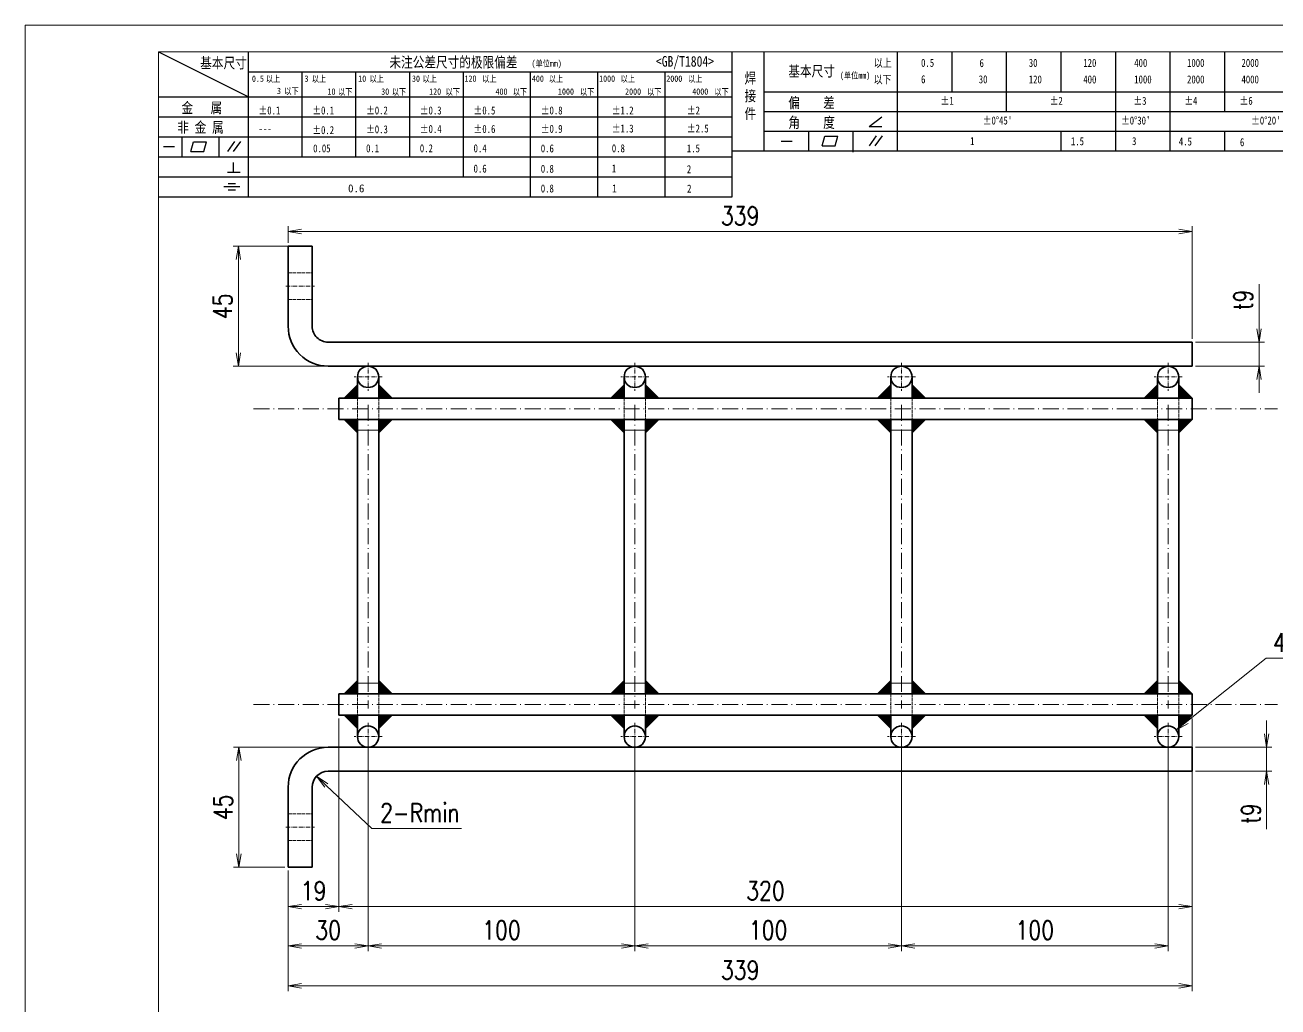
# Model space of a CAD drawing. Header units: millimetres. Extents: x -52562 to 104182, y -50696 to 39826.
# Drawn here: x -49877.7 to -49407.9, y 39100.4 to 39468.8 of the extents above; entities that cross this region are included whole.
import ezdxf

# ---------------------------------------------------------------- set-up
doc = ezdxf.new("R2010")
doc.units = ezdxf.units.MM
doc.header["$LTSCALE"] = 0.5
doc.linetypes.add('DASHDOT', pattern=[18.5, 12, -3, 0.5, -3])
doc.linetypes.add('DASHED', pattern=[15, 12, -3])
for name, color, linetype, lineweight in [('DRAWING', 7, 'Continuous', 35), ('图框', 7, 'Continuous', 18), ('标注线', 3, 'Continuous', 18), ('粗实线', 7, 'Continuous', 35)]:
    doc.layers.add(name, color=color, linetype=linetype, lineweight=lineweight)
doc.layers.add('图\\M+19E79\\M+195B6\\M+18E9A', color=7, linetype='Continuous')
doc.layers.add('打印', color=7, linetype='Continuous', lineweight=15, plot=False)
doc.layers.add('打印-禁用', color=7, linetype='Continuous', lineweight=15, plot=False)
doc.styles.add('DIM', font='romans.shx', dxfattribs={"width": 0.8, "bigfont": 'bigfont.shx'})
doc.styles.add('国标', font='simfang.ttf', dxfattribs={"width": 0.8})
doc.dimstyles.new('DEH 1-2$0', dxfattribs={"dimscale": 2, "dimtxt": 3.5, "dimasz": 2.5, "dimexe": 1, "dimexo": 0.625, "dimgap": 1.2, "dimtad": 1, "dimdsep": 46, "dimtxsty": 'DIM', "dimblk": 'OPEN', "dimcen": 0, "dimclrd": 8, "dimclre": 8, "dimclrt": 2, "dimazin": 2, "dimtfac": 0.5, "dimtmove": 0, "dimatfit": 3, "dimldrblk": 'OPEN', "dimfxl": 0, "dimtolj": 2, "dimlwd": 13, "dimlwe": 13, "dimarcsym": 0})
doc.dimstyles.new('DEH 1-2$3', dxfattribs={"dimscale": 2, "dimtxt": 3.5, "dimasz": 2.5, "dimexe": 1, "dimexo": 0.625, "dimgap": 1.2, "dimtad": 1, "dimtoh": 1, "dimdsep": 46, "dimtxsty": 'DIM', "dimblk": 'OPEN', "dimcen": 0, "dimclrd": 8, "dimclre": 8, "dimclrt": 2, "dimazin": 2, "dimtfac": 0.5, "dimtofl": 0, "dimtmove": 0, "dimatfit": 3, "dimldrblk": 'OPEN', "dimfxl": 0, "dimtolj": 2, "dimlwd": 18, "dimlwe": 18, "dimarcsym": 0})
doc.dimstyles.new('DEH 1-2$4', dxfattribs={"dimscale": 2, "dimtxt": 3.5, "dimasz": 2.5, "dimexe": 1, "dimexo": 0.625, "dimgap": 1.2, "dimtad": 1, "dimtoh": 1, "dimdsep": 46, "dimtxsty": 'DIM', "dimblk": 'OPEN', "dimcen": 0, "dimclrd": 8, "dimclre": 8, "dimclrt": 2, "dimazin": 2, "dimtfac": 0.5, "dimtofl": 0, "dimtmove": 0, "dimatfit": 3, "dimldrblk": 'OPEN', "dimfxl": 0, "dimtolj": 2, "dimlwd": 18, "dimlwe": 18, "dimarcsym": 0})

# ---------------------------------------------------------------- blocks, each defined once
blk = doc.blocks.new('GZDEH零件A3图框V01版')
at = {"layer": '图\\M+19E79\\M+195B6\\M+18E9A', "color": 9}
for p, q in [((2882.49, -1554.46), (2899.37, -1562.92)), ((2899.37, -1581.67), (2899.37, -1554.46)), ((2990.09, -1581.67), (2990.09, -1554.46)), ((2996.09, -1573.08), (2996.09, -1554.46)), ((3021.09, -1561.98), (3021.09, -1554.46)), ((3031.31, -1561.98), (3031.31, -1554.46)), ((3041.53, -1561.98), (3041.53, -1554.46)), ((3051.75, -1561.98), (3051.75, -1554.46)), ((3061.98, -1561.98), (3061.98, -1554.46)), ((3072.2, -1561.98), (3072.2, -1554.46)), ((3082.42, -1561.98), (3082.42, -1554.46)), ((2899.37, -1558.24), (2990.09, -1558.24)), ((2909.45, -1574.17), (2909.45, -1558.24)), ((2919.53, -1574.17), (2919.53, -1558.24)), ((2929.61, -1574.17), (2929.61, -1558.24)), ((2939.69, -1577.92), (2939.69, -1558.24)), ((2952.29, -1581.67), (2952.29, -1558.24)), ((2964.89, -1581.67), (2964.89, -1558.24)), ((2977.49, -1581.67), (2977.49, -1558.24)), ((2996.09, -1561.98), (3113.09, -1561.98)), ((3021.09, -1573.08), (3021.09, -1561.98)), ((3041.53, -1565.68), (3041.53, -1561.98)), ((3061.98, -1573.08), (3061.98, -1561.98)), ((3072.2, -1573.08), (3072.2, -1561.98)), ((3082.42, -1565.68), (3082.42, -1561.98)), ((2882.49, -1562.92), (2990.09, -1562.92)), ((2882.49, -1566.67), (2990.09, -1566.67)), ((2996.09, -1565.68), (3113.09, -1565.68)), ((3015.75, -1568.51), (3018.15, -1566.66)), ((3015.75, -1568.51), (3018.15, -1568.51)), ((2882.49, -1570.42), (2990.09, -1570.42)), ((2886.92, -1574.12), (2886.92, -1570.42)), ((2888.59, -1573.16), (2889.07, -1571.37)), ((2889.07, -1571.37), (2891.48, -1571.37)), ((2891, -1573.16), (2891.48, -1571.37)), ((2893.91, -1574.12), (2893.91, -1570.42)), ((2895.52, -1573.16), (2896.85, -1571.3)), ((2896.6, -1573.16), (2897.94, -1571.3)), ((2996.09, -1569.38), (3113.09, -1569.38)), ((2999.26, -1571.23), (3001.32, -1571.23)), ((3004.42, -1573.08), (3004.42, -1569.38)), ((3006.97, -1572.12), (3007.45, -1570.33)), ((3007.45, -1570.33), (3009.86, -1570.33)), ((3009.39, -1572.12), (3009.86, -1570.33)), ((3012.75, -1573.08), (3012.75, -1569.38)), ((3015.81, -1572.12), (3017.15, -1570.26)), ((3016.89, -1572.12), (3018.23, -1570.26)), ((3051.75, -1573.08), (3051.75, -1569.38)), ((3082.42, -1573.08), (3082.42, -1569.48)), ((2883.43, -1572.27), (2885.49, -1572.27)), ((2888.59, -1573.16), (2891, -1573.16)), ((2990.09, -1573.08), (3113.09, -1573.08)), ((3006.97, -1572.12), (3009.39, -1572.12)), ((3012.75, -1573.33), (3012.75, -1573.08)), ((2882.49, -1574.17), (2990.09, -1574.17)), ((2896.58, -1577.05), (2896.58, -1575.28)), ((2882.49, -1577.92), (2990.09, -1577.92)), ((2895.42, -1577.05), (2897.81, -1577.05)), ((2894.79, -1579.77), (2897.77, -1579.77)), ((2895.57, -1579.17), (2896.92, -1579.17)), ((2895.57, -1580.37), (2896.93, -1580.37)), ((2882.49, -1581.67), (2990.09, -1581.67))]:
    blk.add_line(p, q, dxfattribs=at)
at = {"layer": '图框', "linetype": 'Continuous'}
for p, q in [((2882.49, -1554.46), (2882.49, -1832.96)), ((3272.49, -1554.46), (2882.49, -1554.46))]:
    blk.add_line(p, q, dxfattribs=at)
at = {"layer": '打印-禁用', "linetype": 'Continuous'}
for p, q in [((2857.49, -1549.46), (2857.49, -1846.46)), ((3277.49, -1549.46), (2857.49, -1549.46))]:
    blk.add_line(p, q, dxfattribs=at)
at = {"layer": '图\\M+19E79\\M+195B6\\M+18E9A', "color": 9, "style": '国标', "width": 0.8}
for s, height, p in [('<GB/T1804>', 2, (2975.78, -1557.27)), ('基本尺寸', 2, (2890.33, -1557.58)), ('未注公差尺寸的极限偏差', 2, (2925.81, -1557.44)), ('基本尺寸', 2, (3000.6, -1559.1)), ('以上', 1.5, (3016.64, -1557.33)), ('0.5', 1.5, (3025.49, -1557.3)), ('6', 1.5, (3036.45, -1557.34)), ('30', 1.5, (3045.69, -1557.31)), ('120', 1.5, (3055.91, -1557.31)), ('400', 1.5, (3065.46, -1557.31)), ('1000', 1.5, (3075.36, -1557.31)), ('2000', 1.5, (3085.57, -1557.31)), ('30', 1.2, (2930.04, -1560.11)), ('以下', 1.5, (3016.58, -1560.43)), ('6', 1.5, (3025.49, -1560.38)), ('30', 1.5, (3036.31, -1560.39)), ('120', 1.5, (3045.69, -1560.41)), ('400', 1.5, (3055.91, -1560.41)), ('1000', 1.5, (3065.46, -1560.41)), ('2000', 1.5, (3075.36, -1560.41)), ('4000', 1.5, (3085.57, -1560.41)), ('金   属', 2, (2886.82, -1565.98)), ('偏    差', 2, (3000.6, -1565.04)), ('±1', 1.5, (3029.16, -1564.42)), ('±2', 1.5, (3049.61, -1564.42)), ('±3', 1.5, (3065.3, -1564.42)), ('±4', 1.5, (3074.85, -1564.42)), ('±6', 1.5, (3085.22, -1564.42)), ('±0.1', 1.5, (2901.27, -1566.23)), ('±0.1', 1.5, (2911.35, -1566.23)), ('±0.2', 1.5, (2921.43, -1566.23)), ('±0.3', 1.5, (2931.51, -1566.23)), ('±0.5', 1.5, (2941.59, -1566.23)), ('±0.8', 1.5, (2954.19, -1566.23)), ('±1.2', 1.5, (2967.51, -1566.23)), ('±2', 1.5, (2981.58, -1566.23)), ('角    度', 2, (3000.6, -1568.74)), ("±0%%D45'", 1.5, (3037.06, -1568.12)), ("±0%%D30'", 1.5, (3062.98, -1568.12)), ("±0%%D20'", 1.5, (3087.38, -1568.12)), ('非 金 属', 2, (2886.02, -1569.65)), ('---', 1.5, (2901.27, -1569.65)), ('±0.2', 1.5, (2911.35, -1569.92)), ('±0.3', 1.5, (2921.43, -1569.77)), ('±0.4', 1.5, (2931.51, -1569.71)), ('±0.6', 1.5, (2941.59, -1569.71)), ('±0.9', 1.5, (2954.19, -1569.68)), ('±1.3', 1.5, (2967.51, -1569.62)), ('±2.5', 1.5, (2981.58, -1569.61)), ('1', 1.5, (3034.69, -1571.98)), ('1.5', 1.5, (3053.59, -1572.01)), ('3', 1.5, (3065.05, -1571.98)), ('4.5', 1.5, (3073.82, -1572.05)), ('6', 1.5, (3085.28, -1572.19)), ('0.1', 1.5, (2921.43, -1573.34)), ('0.2', 1.5, (2931.51, -1573.33)), ('0.4', 1.5, (2941.59, -1573.33)), ('0.6', 1.5, (2954.19, -1573.35)), ('0.8', 1.5, (2967.51, -1573.33)), ('1.5', 1.5, (2981.58, -1573.34)), ('0.6', 1.5, (2941.59, -1577.14)), ('0.8', 1.5, (2954.19, -1577.17)), ('1', 1.5, (2967.51, -1577.12)), ('2', 1.5, (2981.58, -1577.26)), ('0.8', 1.5, (2954.19, -1580.87)), ('1', 1.5, (2967.59, -1580.86)), ('2', 1.5, (2981.62, -1580.89))]:
    blk.add_text(s, height=height, dxfattribs=at).set_placement(p)
at = {"layer": '图\\M+19E79\\M+195B6\\M+18E9A', "color": 9, "lineweight": 15, "style": '国标', "width": 0.8}
for s, p in [('(单位mm)', (2952.44, -1557.27)), ('0.5', (2900.03, -1560.11)), ('以上', (2902.64, -1560.16)), ('3', (2909.88, -1560.11)), ('以上', (2911.25, -1560.16)), ('10', (2919.96, -1560.11)), ('以上', (2922.09, -1560.16)), ('以上', (2932.02, -1560.16)), ('120', (2939.88, -1560.11)), ('以上', (2943.21, -1560.16)), ('400', (2952.52, -1560.11)), ('以上', (2955.68, -1560.16)), ('1000', (2965.12, -1560.11)), ('以上', (2969.16, -1560.16)), ('2000', (2977.72, -1560.11)), ('以上', (2981.8, -1560.16)), ('(单位mm)', (3010.27, -1559.51)), ('3', (2904.73, -1562.41)), ('以下', (2906.1, -1562.46)), ('10', (2914.19, -1562.54)), ('以下', (2916.18, -1562.59)), ('30', (2924.27, -1562.54)), ('以下', (2926.26, -1562.59)), ('120', (2933.26, -1562.54)), ('以下', (2936.34, -1562.59)), ('400', (2945.7, -1562.54)), ('以下', (2948.94, -1562.59)), ('1000', (2957.41, -1562.54)), ('以下', (2961.54, -1562.59)), ('2000', (2969.99, -1562.54)), ('以下', (2974.14, -1562.59)), ('4000', (2982.59, -1562.54)), ('以下', (2986.74, -1562.59))]:
    blk.add_text(s, height=1.2, dxfattribs=at).set_placement(p)
at = {"layer": '图\\M+19E79\\M+195B6\\M+18E9A', "color": 9, "lineweight": 13, "style": '国标'}
blk.add_text('0.6', height=1.5, dxfattribs=at).set_placement((2918.05, -1580.85))
at = {"layer": '图\\M+19E79\\M+195B6\\M+18E9A', "color": 9, "insert": (2992.39, -1558.41), "char_height": 2, "width": 3.1877, "attachment_point": 1, "style": '国标'}
blk.add_mtext('焊\\P接\\P件', dxfattribs=at)
at = {"layer": '图\\M+19E79\\M+195B6\\M+18E9A', "color": 9, "insert": (2911.51, -1573.37), "char_height": 1.5, "attachment_point": 7, "style": '国标'}
blk.add_mtext_dynamic_manual_height_columns('0.05', width=5.1982, gutter_width=12.5, heights=[0], dxfattribs=at)
blk = doc.blocks.new('DEH A3')
at = {"layer": '图框'}
blk.add_blockref('GZDEH零件A3图框V01版', (-2857.49, 1846.46), dxfattribs=at)
blk = doc.blocks.new('_Open')
at = {"color": 0, "linetype": 'ByBlock', "lineweight": -2}
for p, q in [((-1, 0.167), (0, 0)), ((-1, -0.167), (0, 0)), ((0, 0), (-1, 0))]:
    blk.add_line(p, q, dxfattribs=at)
blk = doc.blocks.new('*D60')
at = {"layer": 'Defpoints', "color": 0, "transparency": 16777216}
for p in [(-49797.55, 39197.81), (-49760.73, 39197.81), (-49779.08, 39152.81)]:
    blk.add_point(p, dxfattribs=at)
at = {"layer": '标注线', "color": 8, "lineweight": 13, "transparency": 16777216}
for p, q in [((-49761.98, 39197.81), (-49799.55, 39197.81)), ((-49797.55, 39157.81), (-49797.55, 39192.81)), ((-49780.33, 39152.81), (-49799.55, 39152.81))]:
    blk.add_line(p, q, dxfattribs=at)
at = {"layer": '标注线', "color": 8, "lineweight": 13, "transparency": 16777216, "xscale": 5, "yscale": 5, "zscale": 5}
for p, rotation in [((-49797.55, 39197.81), 90), ((-49797.55, 39152.81), 270)]:
    blk.add_blockref('_Open', p, dxfattribs=dict(at, rotation=rotation))
at = {"layer": '标注线', "color": 2, "transparency": 16777216, "insert": (-49803.45, 39175.31), "char_height": 7, "attachment_point": 5, "rotation": 90, "style": 'DIM'}
blk.add_mtext('\\A2;45', dxfattribs=at)
blk = doc.blocks.new('*D61')
at = {"layer": 'Defpoints', "color": 0, "transparency": 16777216}
for p in [(-49770.08, 39385.81), (-49797.75, 39340.81), (-49760.3, 39340.81)]:
    blk.add_point(p, dxfattribs=at)
at = {"layer": '标注线', "color": 8, "lineweight": 13, "transparency": 16777216}
for p, q in [((-49771.33, 39385.81), (-49799.75, 39385.81)), ((-49797.75, 39380.81), (-49797.75, 39345.81)), ((-49761.55, 39340.81), (-49799.75, 39340.81))]:
    blk.add_line(p, q, dxfattribs=at)
at = {"layer": '标注线', "color": 8, "lineweight": 13, "transparency": 16777216, "xscale": 5, "yscale": 5, "zscale": 5}
for p, rotation in [((-49797.75, 39385.81), 90), ((-49797.75, 39340.81), 270)]:
    blk.add_blockref('_Open', p, dxfattribs=dict(at, rotation=rotation))
at = {"layer": '标注线', "color": 2, "transparency": 16777216, "insert": (-49803.65, 39363.31), "char_height": 7, "attachment_point": 5, "rotation": 90, "style": 'DIM'}
blk.add_mtext('\\A2;45', dxfattribs=at)
blk = doc.blocks.new('*D62')
at = {"layer": 'Defpoints', "color": 0, "transparency": 16777216}
for p in [(-49440.08, 39391.34), (-49779.08, 39385.81), (-49440.08, 39349.81)]:
    blk.add_point(p, dxfattribs=at)
at = {"layer": '标注线', "color": 8, "lineweight": 13, "transparency": 16777216}
for p, q in [((-49779.08, 39387.06), (-49779.08, 39393.34)), ((-49774.08, 39391.34), (-49445.08, 39391.34)), ((-49440.08, 39351.06), (-49440.08, 39393.34))]:
    blk.add_line(p, q, dxfattribs=at)
at = {"layer": '标注线', "color": 8, "lineweight": 13, "transparency": 16777216, "xscale": 5, "yscale": 5, "zscale": 5, "rotation": 180}
blk.add_blockref('_Open', (-49779.08, 39391.34), dxfattribs=at)
at = {"layer": '标注线', "color": 8, "lineweight": 13, "transparency": 16777216, "xscale": 5, "yscale": 5, "zscale": 5}
blk.add_blockref('_Open', (-49440.08, 39391.34), dxfattribs=at)
at = {"layer": '标注线', "color": 2, "transparency": 16777216, "insert": (-49609.58, 39397.24), "char_height": 7, "attachment_point": 5, "style": 'DIM'}
blk.add_mtext('\\A2;339', dxfattribs=at)
blk = doc.blocks.new('*D63')
at = {"layer": 'Defpoints', "color": 0, "transparency": 16777216}
for p in [(-49440.08, 39349.81), (-49415, 39349.81), (-49440.08, 39340.81)]:
    blk.add_point(p, dxfattribs=at)
at = {"layer": '标注线', "color": 8, "lineweight": 13, "transparency": 16777216}
for p, q in [((-49415, 39354.81), (-49415, 39371.54)), ((-49438.83, 39349.81), (-49413, 39349.81)), ((-49415, 39340.81), (-49415, 39349.81)), ((-49438.83, 39340.81), (-49413, 39340.81)), ((-49415, 39335.81), (-49415, 39330.81))]:
    blk.add_line(p, q, dxfattribs=at)
at = {"layer": '标注线', "color": 8, "lineweight": 13, "transparency": 16777216, "xscale": 5, "yscale": 5, "zscale": 5}
for p, rotation in [((-49415, 39349.81), 270), ((-49415, 39340.81), 90)]:
    blk.add_blockref('_Open', p, dxfattribs=dict(at, rotation=rotation))
at = {"layer": '标注线', "color": 2, "transparency": 16777216, "insert": (-49420.9, 39365.68), "char_height": 7, "attachment_point": 5, "rotation": 90, "style": 'DIM'}
blk.add_mtext('\\A2;{\\Fromans,bigfont|c134;t}9', dxfattribs=at)
blk = doc.blocks.new('*D64')
at = {"layer": 'Defpoints', "color": 0, "transparency": 16777216}
for p in [(-49440.08, 39197.81), (-49440.08, 39188.81), (-49412.15, 39188.81)]:
    blk.add_point(p, dxfattribs=at)
at = {"layer": '标注线', "color": 8, "lineweight": 13, "transparency": 16777216}
for p, q in [((-49412.15, 39202.81), (-49412.15, 39207.81)), ((-49438.83, 39197.81), (-49410.15, 39197.81)), ((-49412.15, 39197.81), (-49412.15, 39188.81)), ((-49438.83, 39188.81), (-49410.15, 39188.81)), ((-49412.15, 39183.81), (-49412.15, 39167.08))]:
    blk.add_line(p, q, dxfattribs=at)
at = {"layer": '标注线', "color": 8, "lineweight": 13, "transparency": 16777216, "xscale": 5, "yscale": 5, "zscale": 5}
for p, rotation in [((-49412.15, 39197.81), 270), ((-49412.15, 39188.81), 90)]:
    blk.add_blockref('_Open', p, dxfattribs=dict(at, rotation=rotation))
at = {"layer": '标注线', "color": 2, "transparency": 16777216, "insert": (-49418.05, 39172.94), "char_height": 7, "attachment_point": 5, "rotation": 90, "style": 'DIM'}
blk.add_mtext('\\A2;{\\Fromans,bigfont|c134;t}9', dxfattribs=at)
blk = doc.blocks.new('*D65')
at = {"layer": 'Defpoints', "color": 0, "transparency": 16777216}
for p in [(-49440.08, 39188.81), (-49779.08, 39152.81), (-49440.08, 39108.32)]:
    blk.add_point(p, dxfattribs=at)
at = {"layer": '标注线', "color": 8, "lineweight": 13, "transparency": 16777216}
for p, q in [((-49440.08, 39187.56), (-49440.08, 39106.32)), ((-49779.08, 39151.56), (-49779.08, 39106.32)), ((-49774.08, 39108.32), (-49445.08, 39108.32))]:
    blk.add_line(p, q, dxfattribs=at)
at = {"layer": '标注线', "color": 8, "lineweight": 13, "transparency": 16777216, "xscale": 5, "yscale": 5, "zscale": 5, "rotation": 180}
blk.add_blockref('_Open', (-49779.08, 39108.32), dxfattribs=at)
at = {"layer": '标注线', "color": 8, "lineweight": 13, "transparency": 16777216, "xscale": 5, "yscale": 5, "zscale": 5}
blk.add_blockref('_Open', (-49440.08, 39108.32), dxfattribs=at)
at = {"layer": '标注线', "color": 2, "transparency": 16777216, "insert": (-49609.58, 39114.22), "char_height": 7, "attachment_point": 5, "style": 'DIM'}
blk.add_mtext('\\A2;339', dxfattribs=at)
blk = doc.blocks.new('*D66')
at = {"layer": 'Defpoints', "color": 0, "transparency": 16777216}
for p in [(-49768.44, 39186.93), (-49764.08, 39182.81)]:
    blk.add_point(p, dxfattribs=at)
at = {"layer": '标注线', "color": 8, "lineweight": 18, "transparency": 16777216}
for p, q in [((-49747.71, 39167.36), (-49764.81, 39183.5)), ((-49714.11, 39167.36), (-49747.71, 39167.36))]:
    blk.add_line(p, q, dxfattribs=at)
at = {"layer": '标注线', "color": 8, "lineweight": 18, "transparency": 16777216, "xscale": 5, "yscale": 5, "zscale": 5, "rotation": 136.6609101123023}
blk.add_blockref('_Open', (-49768.44, 39186.93), dxfattribs=at)
at = {"layer": '标注线', "color": 2, "transparency": 16777216, "insert": (-49729.71, 39173.26), "char_height": 7, "attachment_point": 5, "style": 'DIM'}
blk.add_mtext('\\A2;{\\Fromans,bigfont|c134;2-Rmin}', dxfattribs=at)
blk = doc.blocks.new('*D67')
at = {"layer": 'Defpoints', "color": 0, "transparency": 16777216}
for p in [(-49760.08, 39209.81), (-49779.08, 39152.81), (-49779.08, 39138.04)]:
    blk.add_point(p, dxfattribs=at)
at = {"layer": '标注线', "color": 8, "lineweight": 13, "transparency": 16777216}
for p, q in [((-49760.08, 39208.56), (-49760.08, 39136.04)), ((-49779.08, 39151.56), (-49779.08, 39136.04)), ((-49765.08, 39138.04), (-49774.08, 39138.04))]:
    blk.add_line(p, q, dxfattribs=at)
at = {"layer": '标注线', "color": 8, "lineweight": 13, "transparency": 16777216, "xscale": 5, "yscale": 5, "zscale": 5, "rotation": 180}
blk.add_blockref('_Open', (-49779.08, 39138.04), dxfattribs=at)
at = {"layer": '标注线', "color": 8, "lineweight": 13, "transparency": 16777216, "xscale": 5, "yscale": 5, "zscale": 5}
blk.add_blockref('_Open', (-49760.08, 39138.04), dxfattribs=at)
at = {"layer": '标注线', "color": 2, "transparency": 16777216, "insert": (-49769.58, 39143.94), "char_height": 7, "attachment_point": 5, "style": 'DIM'}
blk.add_mtext('\\A2;19', dxfattribs=at)
blk = doc.blocks.new('*D68')
at = {"layer": 'Defpoints', "color": 0, "transparency": 16777216}
for p in [(-49760.08, 39209.81), (-49440.08, 39209.81), (-49440.08, 39138.04)]:
    blk.add_point(p, dxfattribs=at)
at = {"layer": '标注线', "color": 8, "lineweight": 13, "transparency": 16777216}
for p, q in [((-49760.08, 39208.56), (-49760.08, 39136.04)), ((-49440.08, 39208.56), (-49440.08, 39136.04)), ((-49755.08, 39138.04), (-49445.08, 39138.04))]:
    blk.add_line(p, q, dxfattribs=at)
at = {"layer": '标注线', "color": 8, "lineweight": 13, "transparency": 16777216, "xscale": 5, "yscale": 5, "zscale": 5, "rotation": 180}
blk.add_blockref('_Open', (-49760.08, 39138.04), dxfattribs=at)
at = {"layer": '标注线', "color": 8, "lineweight": 13, "transparency": 16777216, "xscale": 5, "yscale": 5, "zscale": 5}
blk.add_blockref('_Open', (-49440.08, 39138.04), dxfattribs=at)
at = {"layer": '标注线', "color": 2, "transparency": 16777216, "insert": (-49600.08, 39143.94), "char_height": 7, "attachment_point": 5, "style": 'DIM'}
blk.add_mtext('\\A2;320', dxfattribs=at)
blk = doc.blocks.new('*D69')
at = {"layer": 'Defpoints', "color": 0, "transparency": 16777216}
for p in [(-49749.08, 39201.81), (-49779.08, 39152.81), (-49779.08, 39123.28)]:
    blk.add_point(p, dxfattribs=at)
at = {"layer": '标注线', "color": 8, "lineweight": 13, "transparency": 16777216}
for p, q in [((-49749.08, 39200.56), (-49749.08, 39121.28)), ((-49779.08, 39151.56), (-49779.08, 39121.28)), ((-49754.08, 39123.28), (-49774.08, 39123.28))]:
    blk.add_line(p, q, dxfattribs=at)
at = {"layer": '标注线', "color": 8, "lineweight": 13, "transparency": 16777216, "xscale": 5, "yscale": 5, "zscale": 5, "rotation": 180}
blk.add_blockref('_Open', (-49779.08, 39123.28), dxfattribs=at)
at = {"layer": '标注线', "color": 8, "lineweight": 13, "transparency": 16777216, "xscale": 5, "yscale": 5, "zscale": 5}
blk.add_blockref('_Open', (-49749.08, 39123.28), dxfattribs=at)
at = {"layer": '标注线', "color": 2, "transparency": 16777216, "insert": (-49764.08, 39129.18), "char_height": 7, "attachment_point": 5, "style": 'DIM'}
blk.add_mtext('\\A2;30', dxfattribs=at)
blk = doc.blocks.new('*D70')
at = {"layer": 'Defpoints', "color": 0, "transparency": 16777216}
for p in [(-49749.08, 39201.81), (-49649.08, 39201.81), (-49649.08, 39123.28)]:
    blk.add_point(p, dxfattribs=at)
at = {"layer": '标注线', "color": 8, "lineweight": 13, "transparency": 16777216}
for p, q in [((-49749.08, 39200.56), (-49749.08, 39121.28)), ((-49649.08, 39200.56), (-49649.08, 39121.28)), ((-49744.08, 39123.28), (-49654.08, 39123.28))]:
    blk.add_line(p, q, dxfattribs=at)
at = {"layer": '标注线', "color": 8, "lineweight": 13, "transparency": 16777216, "xscale": 5, "yscale": 5, "zscale": 5, "rotation": 180}
blk.add_blockref('_Open', (-49749.08, 39123.28), dxfattribs=at)
at = {"layer": '标注线', "color": 8, "lineweight": 13, "transparency": 16777216, "xscale": 5, "yscale": 5, "zscale": 5}
blk.add_blockref('_Open', (-49649.08, 39123.28), dxfattribs=at)
at = {"layer": '标注线', "color": 2, "transparency": 16777216, "insert": (-49699.08, 39129.18), "char_height": 7, "attachment_point": 5, "style": 'DIM'}
blk.add_mtext('\\A2;100', dxfattribs=at)
blk = doc.blocks.new('*D71')
at = {"layer": 'Defpoints', "color": 0, "transparency": 16777216}
for p in [(-49649.08, 39201.81), (-49549.08, 39201.81), (-49549.08, 39123.28)]:
    blk.add_point(p, dxfattribs=at)
at = {"layer": '标注线', "color": 8, "lineweight": 13, "transparency": 16777216}
for p, q in [((-49649.08, 39200.56), (-49649.08, 39121.28)), ((-49549.08, 39200.56), (-49549.08, 39121.28)), ((-49644.08, 39123.28), (-49554.08, 39123.28))]:
    blk.add_line(p, q, dxfattribs=at)
at = {"layer": '标注线', "color": 8, "lineweight": 13, "transparency": 16777216, "xscale": 5, "yscale": 5, "zscale": 5, "rotation": 180}
blk.add_blockref('_Open', (-49649.08, 39123.28), dxfattribs=at)
at = {"layer": '标注线', "color": 8, "lineweight": 13, "transparency": 16777216, "xscale": 5, "yscale": 5, "zscale": 5}
blk.add_blockref('_Open', (-49549.08, 39123.28), dxfattribs=at)
at = {"layer": '标注线', "color": 2, "transparency": 16777216, "insert": (-49599.08, 39129.18), "char_height": 7, "attachment_point": 5, "style": 'DIM'}
blk.add_mtext('\\A2;100', dxfattribs=at)
blk = doc.blocks.new('*D72')
at = {"layer": 'Defpoints', "color": 0, "transparency": 16777216}
for p in [(-49549.08, 39201.81), (-49449.08, 39201.81), (-49449.08, 39123.28)]:
    blk.add_point(p, dxfattribs=at)
at = {"layer": '标注线', "color": 8, "lineweight": 13, "transparency": 16777216}
for p, q in [((-49549.08, 39200.56), (-49549.08, 39121.28)), ((-49449.08, 39200.56), (-49449.08, 39121.28)), ((-49544.08, 39123.28), (-49454.08, 39123.28))]:
    blk.add_line(p, q, dxfattribs=at)
at = {"layer": '标注线', "color": 8, "lineweight": 13, "transparency": 16777216, "xscale": 5, "yscale": 5, "zscale": 5, "rotation": 180}
blk.add_blockref('_Open', (-49549.08, 39123.28), dxfattribs=at)
at = {"layer": '标注线', "color": 8, "lineweight": 13, "transparency": 16777216, "xscale": 5, "yscale": 5, "zscale": 5}
blk.add_blockref('_Open', (-49449.08, 39123.28), dxfattribs=at)
at = {"layer": '标注线', "color": 2, "transparency": 16777216, "insert": (-49499.08, 39129.18), "char_height": 7, "attachment_point": 5, "style": 'DIM'}
blk.add_mtext('\\A2;100', dxfattribs=at)
blk = doc.blocks.new('*D74')
at = {"layer": 'Defpoints', "color": 0, "transparency": 16777216}
for p in [(-49445.96, 39204.31), (-49452.2, 39199.31)]:
    blk.add_point(p, dxfattribs=at)
at = {"layer": '标注线', "color": 8, "lineweight": 18, "transparency": 16777216}
for p, q in [((-49412.35, 39231.27), (-49442.06, 39207.44)), ((-49388.89, 39231.27), (-49412.35, 39231.27))]:
    blk.add_line(p, q, dxfattribs=at)
at = {"layer": '标注线', "color": 8, "lineweight": 18, "transparency": 16777216, "xscale": 5, "yscale": 5, "zscale": 5, "rotation": 218.7324450607217}
blk.add_blockref('_Open', (-49445.96, 39204.31), dxfattribs=at)
at = {"layer": '标注线', "color": 2, "transparency": 16777216, "insert": (-49399.42, 39237.17), "char_height": 7, "attachment_point": 5, "style": 'DIM'}
blk.add_mtext('\\A2;4-%%c8', dxfattribs=at)
blk = doc.blocks.new('WELDING_5')
at = {"layer": '粗实线'}
blk.add_hatch(color=256, dxfattribs=at).paths.add_polyline_path([(0, 5), (0, 0), (5, 0)])
for q in [(0, 5), (5, 0)]:
    blk.add_line((0, 0), q, dxfattribs=at)
blk.add_lwpolyline([(0, 5), (5, 0)], dxfattribs=at)

msp = doc.modelspace()

# ---------------------------------------------------------------- linework, layer by layer
at = {"color": 7, "lineweight": 35}
for p, q in [((-49779.079, 39385.811), (-49779.079, 39355.811)), ((-49770.079, 39385.811), (-49770.079, 39355.811)), ((-49764.079, 39349.811), (-49440.079, 39349.811)), ((-49440.079, 39340.811), (-49764.079, 39340.811)), ((-49440.079, 39328.811), (-49760.079, 39328.811)), ((-49760.079, 39320.811), (-49440.079, 39320.811)), ((-49753.079, 39221.811), (-49753.079, 39316.811)), ((-49745.079, 39316.811), (-49745.079, 39221.811)), ((-49653.079, 39221.811), (-49653.079, 39316.811)), ((-49645.079, 39316.811), (-49645.079, 39221.811)), ((-49553.079, 39221.811), (-49553.079, 39316.811)), ((-49545.079, 39316.811), (-49545.079, 39221.811)), ((-49453.079, 39221.811), (-49453.079, 39316.811)), ((-49445.079, 39316.811), (-49445.079, 39221.811)), ((-49440.079, 39217.811), (-49760.079, 39217.811)), ((-49760.079, 39209.811), (-49440.079, 39209.811)), ((-49440.079, 39197.811), (-49764.079, 39197.811)), ((-49764.079, 39188.811), (-49440.079, 39188.811)), ((-49779.079, 39182.811), (-49779.079, 39152.811)), ((-49770.079, 39182.811), (-49770.079, 39152.811))]:
    msp.add_line(p, q, dxfattribs=at)
at = {"color": 7, "lineweight": 35, "ltscale": 0.225}
for p, q in [((-49770.079, 39385.811), (-49779.079, 39385.811)), ((-49440.079, 39340.811), (-49440.079, 39349.811)), ((-49440.079, 39188.811), (-49440.079, 39197.811)), ((-49770.079, 39152.811), (-49779.079, 39152.811))]:
    msp.add_line(p, q, dxfattribs=at)
at = {"color": 1, "linetype": 'DASHED', "lineweight": 13, "ltscale": 0.225}
for p, q in [((-49779.079, 39375.811), (-49770.079, 39375.811)), ((-49779.079, 39365.811), (-49770.079, 39365.811)), ((-49779.079, 39172.811), (-49770.079, 39172.811)), ((-49779.079, 39162.811), (-49770.079, 39162.811))]:
    msp.add_line(p, q, dxfattribs=at)
at = {"color": 2, "linetype": 'DASHDOT', "lineweight": 13, "ltscale": 0.269998}
msp.add_line((-49779.979, 39370.811), (-49769.179, 39370.811), dxfattribs=at)
at = {"color": 2, "linetype": 'DASHDOT', "lineweight": 13, "ltscale": 0.260001}
for p, q in [((-49749.079, 39342.011), (-49749.079, 39331.611)), ((-49649.079, 39342.011), (-49649.079, 39331.611)), ((-49549.079, 39342.011), (-49549.079, 39331.611)), ((-49449.079, 39342.011), (-49449.079, 39331.611)), ((-49743.879, 39336.811), (-49754.279, 39336.811)), ((-49643.879, 39336.811), (-49654.279, 39336.811)), ((-49543.879, 39336.811), (-49554.279, 39336.811)), ((-49443.879, 39336.811), (-49454.279, 39336.811)), ((-49749.079, 39207.011), (-49749.079, 39196.611)), ((-49549.079, 39207.011), (-49549.079, 39196.611)), ((-49449.079, 39207.011), (-49449.079, 39196.611))]:
    msp.add_line(p, q, dxfattribs=at)
at = {"color": 7, "lineweight": 35, "ltscale": 0.199997}
msp.add_line((-49753.079, 39336.811), (-49753.079, 39328.811), dxfattribs=at)
at = {"color": 1, "linetype": 'DASHED', "lineweight": 13, "ltscale": 6.10352e-05}
for p, q in [((-49745.079, 39336.811), (-49745.079, 39336.809)), ((-49645.079, 39336.811), (-49645.079, 39336.809)), ((-49745.079, 39201.813), (-49745.079, 39201.811)), ((-49545.079, 39201.814), (-49545.079, 39201.811))]:
    msp.add_line(p, q, dxfattribs=at)
at = {"color": 7, "lineweight": 35, "ltscale": 0.199936}
msp.add_line((-49745.079, 39336.809), (-49745.079, 39328.811), dxfattribs=at)
at = {"color": 7, "lineweight": 35, "ltscale": 0.199998}
for p, q in [((-49653.079, 39336.811), (-49653.079, 39328.811)), ((-49553.079, 39336.811), (-49553.079, 39328.811))]:
    msp.add_line(p, q, dxfattribs=at)
at = {"color": 7, "lineweight": 35, "ltscale": 0.199937}
for p, q in [((-49645.079, 39336.809), (-49645.079, 39328.811)), ((-49545.079, 39336.809), (-49545.079, 39328.811))]:
    msp.add_line(p, q, dxfattribs=at)
at = {"color": 1, "linetype": 'DASHED', "lineweight": 13, "ltscale": 6.2561e-05}
for p, q in [((-49545.079, 39336.811), (-49545.079, 39336.809)), ((-49445.079, 39336.811), (-49445.079, 39336.809))]:
    msp.add_line(p, q, dxfattribs=at)
at = {"color": 7, "lineweight": 35, "ltscale": 0.2}
for p, q in [((-49453.079, 39336.811), (-49453.079, 39328.811)), ((-49760.079, 39320.811), (-49760.079, 39328.811)), ((-49440.079, 39328.811), (-49440.079, 39320.811)), ((-49760.079, 39209.811), (-49760.079, 39217.811)), ((-49440.079, 39217.811), (-49440.079, 39209.811)), ((-49653.079, 39209.811), (-49653.079, 39201.811)), ((-49453.079, 39209.811), (-49453.079, 39201.811))]:
    msp.add_line(p, q, dxfattribs=at)
at = {"color": 7, "lineweight": 35, "ltscale": 0.199939}
msp.add_line((-49445.079, 39336.809), (-49445.079, 39328.811), dxfattribs=at)
at = {"color": 2, "linetype": 'DASHDOT', "lineweight": 13}
for p, q in [((-49792.079, 39324.811), (-49408.079, 39324.811)), ((-49749.079, 39326.311), (-49749.079, 39212.311)), ((-49649.079, 39326.311), (-49649.079, 39212.311)), ((-49549.079, 39326.311), (-49549.079, 39212.311)), ((-49449.079, 39326.311), (-49449.079, 39212.311)), ((-49792.079, 39213.811), (-49408.079, 39213.811))]:
    msp.add_line(p, q, dxfattribs=at)
at = {"color": 1, "linetype": 'DASHED', "lineweight": 13, "ltscale": 0.2}
for p, q in [((-49753.079, 39328.811), (-49753.079, 39320.811)), ((-49745.079, 39328.811), (-49745.079, 39320.811)), ((-49553.079, 39328.811), (-49553.079, 39320.811)), ((-49545.079, 39328.811), (-49545.079, 39320.811)), ((-49453.079, 39328.811), (-49453.079, 39320.811)), ((-49445.079, 39328.811), (-49445.079, 39320.811)), ((-49753.079, 39217.811), (-49753.079, 39209.811)), ((-49745.079, 39217.811), (-49745.079, 39209.811)), ((-49653.079, 39217.811), (-49653.079, 39209.811)), ((-49645.079, 39217.811), (-49645.079, 39209.811))]:
    msp.add_line(p, q, dxfattribs=at)
at = {"color": 1, "linetype": 'DASHED', "lineweight": 13, "ltscale": 0.199998}
for p, q in [((-49653.079, 39328.811), (-49653.079, 39320.811)), ((-49645.079, 39328.811), (-49645.079, 39320.811))]:
    msp.add_line(p, q, dxfattribs=at)
at = {"color": 7, "lineweight": 35, "ltscale": 0.100003}
for p, q in [((-49753.079, 39320.811), (-49753.079, 39316.811)), ((-49653.079, 39320.811), (-49653.079, 39316.811)), ((-49453.079, 39221.811), (-49453.079, 39217.811)), ((-49445.079, 39221.811), (-49445.079, 39217.811))]:
    msp.add_line(p, q, dxfattribs=at)
at = {"color": 7, "lineweight": 35, "ltscale": 0.1}
for p, q in [((-49753.079, 39320.811), (-49753.079, 39316.811)), ((-49745.079, 39320.811), (-49745.079, 39316.811)), ((-49653.079, 39320.811), (-49653.079, 39316.811)), ((-49645.079, 39320.811), (-49645.079, 39316.811)), ((-49553.079, 39320.811), (-49553.079, 39316.811)), ((-49545.079, 39320.811), (-49545.079, 39316.811)), ((-49453.079, 39320.811), (-49453.079, 39316.811)), ((-49445.079, 39320.811), (-49445.079, 39316.811)), ((-49753.079, 39221.811), (-49753.079, 39217.811)), ((-49745.079, 39221.811), (-49745.079, 39217.811)), ((-49653.079, 39221.811), (-49653.079, 39217.811)), ((-49653.079, 39221.811), (-49653.079, 39217.811)), ((-49645.079, 39221.811), (-49645.079, 39217.811)), ((-49645.079, 39221.811), (-49645.079, 39217.811)), ((-49553.079, 39221.811), (-49553.079, 39217.811)), ((-49545.079, 39221.811), (-49545.079, 39217.811)), ((-49453.079, 39221.811), (-49453.079, 39217.811)), ((-49445.079, 39221.811), (-49445.079, 39217.811))]:
    msp.add_line(p, q, dxfattribs=at)
at = {"color": 7, "lineweight": 35, "ltscale": 0.100002}
for p, q in [((-49745.079, 39320.811), (-49745.079, 39316.811)), ((-49645.079, 39320.811), (-49645.079, 39316.811))]:
    msp.add_line(p, q, dxfattribs=at)
at = {"color": 7, "lineweight": 35, "ltscale": 0.099998}
for p, q in [((-49453.079, 39320.811), (-49453.079, 39316.811)), ((-49445.079, 39320.811), (-49445.079, 39316.811))]:
    msp.add_line(p, q, dxfattribs=at)
at = {"color": 2, "linetype": 'DASHDOT', "lineweight": 13, "ltscale": 0.239999}
for p, q in [((-49753.879, 39316.811), (-49744.279, 39316.811)), ((-49753.879, 39316.811), (-49744.279, 39316.811)), ((-49653.879, 39316.811), (-49644.279, 39316.811)), ((-49653.879, 39316.811), (-49644.279, 39316.811)), ((-49553.879, 39316.811), (-49544.279, 39316.811)), ((-49453.879, 39316.811), (-49444.279, 39316.811)), ((-49453.879, 39316.811), (-49444.279, 39316.811))]:
    msp.add_line(p, q, dxfattribs=at)
at = {"color": 1, "linetype": 'DASHED', "lineweight": 13, "ltscale": 0.1}
for p, q in [((-49749.079, 39316.811), (-49753.079, 39316.811)), ((-49749.079, 39316.811), (-49753.079, 39316.811)), ((-49745.079, 39316.811), (-49749.079, 39316.811)), ((-49745.079, 39316.811), (-49749.079, 39316.811)), ((-49649.079, 39316.811), (-49653.079, 39316.811)), ((-49649.079, 39316.811), (-49653.079, 39316.811)), ((-49645.079, 39316.811), (-49649.079, 39316.811)), ((-49645.079, 39316.811), (-49649.079, 39316.811)), ((-49549.079, 39316.811), (-49553.079, 39316.811)), ((-49545.079, 39316.811), (-49549.079, 39316.811)), ((-49449.079, 39316.811), (-49453.079, 39316.811)), ((-49449.079, 39316.811), (-49453.079, 39316.811)), ((-49445.079, 39316.811), (-49449.079, 39316.811)), ((-49445.079, 39316.811), (-49449.079, 39316.811)), ((-49749.079, 39221.811), (-49753.079, 39221.811)), ((-49749.079, 39221.811), (-49753.079, 39221.811)), ((-49745.079, 39221.811), (-49749.079, 39221.811)), ((-49745.079, 39221.811), (-49749.079, 39221.811)), ((-49649.079, 39221.811), (-49653.079, 39221.811)), ((-49649.079, 39221.811), (-49653.079, 39221.811)), ((-49645.079, 39221.811), (-49649.079, 39221.811)), ((-49645.079, 39221.811), (-49649.079, 39221.811)), ((-49549.079, 39221.811), (-49553.079, 39221.811)), ((-49545.079, 39221.811), (-49549.079, 39221.811)), ((-49449.079, 39221.811), (-49453.079, 39221.811)), ((-49449.079, 39221.811), (-49453.079, 39221.811)), ((-49445.079, 39221.811), (-49449.079, 39221.811)), ((-49445.079, 39221.811), (-49449.079, 39221.811))]:
    msp.add_line(p, q, dxfattribs=at)
at = {"color": 7, "lineweight": 13, "ltscale": 0.1}
for p, q in [((-49749.079, 39316.811), (-49753.079, 39316.811)), ((-49749.079, 39316.811), (-49753.079, 39316.811)), ((-49745.079, 39316.811), (-49749.079, 39316.811)), ((-49745.079, 39316.811), (-49749.079, 39316.811)), ((-49649.079, 39316.811), (-49653.079, 39316.811)), ((-49649.079, 39316.811), (-49653.079, 39316.811)), ((-49645.079, 39316.811), (-49649.079, 39316.811)), ((-49645.079, 39316.811), (-49649.079, 39316.811)), ((-49549.079, 39316.811), (-49553.079, 39316.811)), ((-49545.079, 39316.811), (-49549.079, 39316.811)), ((-49449.079, 39316.811), (-49453.079, 39316.811)), ((-49449.079, 39316.811), (-49453.079, 39316.811)), ((-49445.079, 39316.811), (-49449.079, 39316.811)), ((-49445.079, 39316.811), (-49449.079, 39316.811)), ((-49749.079, 39221.811), (-49753.079, 39221.811)), ((-49749.079, 39221.811), (-49753.079, 39221.811)), ((-49745.079, 39221.811), (-49749.079, 39221.811)), ((-49745.079, 39221.811), (-49749.079, 39221.811)), ((-49649.079, 39221.811), (-49653.079, 39221.811)), ((-49649.079, 39221.811), (-49653.079, 39221.811)), ((-49645.079, 39221.811), (-49649.079, 39221.811)), ((-49645.079, 39221.811), (-49649.079, 39221.811)), ((-49549.079, 39221.811), (-49553.079, 39221.811)), ((-49545.079, 39221.811), (-49549.079, 39221.811)), ((-49449.079, 39221.811), (-49453.079, 39221.811)), ((-49449.079, 39221.811), (-49453.079, 39221.811)), ((-49445.079, 39221.811), (-49449.079, 39221.811)), ((-49445.079, 39221.811), (-49449.079, 39221.811))]:
    msp.add_line(p, q, dxfattribs=at)
at = {"color": 2, "linetype": 'DASHDOT', "lineweight": 13, "ltscale": 0.240002}
for p, q in [((-49753.879, 39221.811), (-49744.279, 39221.811)), ((-49753.879, 39221.811), (-49744.279, 39221.811)), ((-49653.879, 39221.811), (-49644.279, 39221.811)), ((-49653.879, 39221.811), (-49644.279, 39221.811)), ((-49553.879, 39221.811), (-49544.279, 39221.811)), ((-49453.879, 39221.811), (-49444.279, 39221.811)), ((-49453.879, 39221.811), (-49444.279, 39221.811))]:
    msp.add_line(p, q, dxfattribs=at)
at = {"color": 7, "lineweight": 35, "ltscale": 0.099997}
for p, q in [((-49753.079, 39221.811), (-49753.079, 39217.811)), ((-49745.079, 39221.811), (-49745.079, 39217.811))]:
    msp.add_line(p, q, dxfattribs=at)
at = {"color": 1, "linetype": 'DASHED', "lineweight": 13, "ltscale": 0.199997}
for p, q in [((-49553.079, 39217.811), (-49553.079, 39209.811)), ((-49545.079, 39217.811), (-49545.079, 39209.811)), ((-49453.079, 39217.811), (-49453.079, 39209.811)), ((-49445.079, 39217.811), (-49445.079, 39209.811))]:
    msp.add_line(p, q, dxfattribs=at)
at = {"color": 7, "lineweight": 35, "ltscale": 0.200003}
for p, q in [((-49753.079, 39209.811), (-49753.079, 39201.811)), ((-49553.079, 39209.811), (-49553.079, 39201.811))]:
    msp.add_line(p, q, dxfattribs=at)
at = {"color": 7, "lineweight": 35, "ltscale": 0.199942}
for p, q in [((-49745.079, 39209.811), (-49745.079, 39201.813)), ((-49645.079, 39209.811), (-49645.079, 39201.813)), ((-49545.079, 39209.811), (-49545.079, 39201.814)), ((-49445.079, 39209.811), (-49445.079, 39201.814))]:
    msp.add_line(p, q, dxfattribs=at)
at = {"color": 2, "linetype": 'DASHDOT', "lineweight": 13, "ltscale": 0.259998}
for p, q in [((-49649.079, 39207.011), (-49649.079, 39196.611)), ((-49743.879, 39201.811), (-49754.279, 39201.811)), ((-49643.879, 39201.811), (-49654.279, 39201.811)), ((-49543.879, 39201.811), (-49554.279, 39201.811)), ((-49443.879, 39201.811), (-49454.279, 39201.811))]:
    msp.add_line(p, q, dxfattribs=at)
at = {"color": 1, "linetype": 'DASHED', "lineweight": 13, "ltscale": 5.79834e-05}
for p, q in [((-49645.079, 39201.813), (-49645.079, 39201.811)), ((-49445.079, 39201.814), (-49445.079, 39201.811))]:
    msp.add_line(p, q, dxfattribs=at)
at = {"color": 2, "linetype": 'DASHDOT', "lineweight": 13, "ltscale": 0.270001}
msp.add_line((-49779.979, 39167.811), (-49769.179, 39167.811), dxfattribs=at)
at = {"color": 7, "lineweight": 35}
for centre in [(-49749.079, 39336.811), (-49649.079, 39336.811), (-49549.079, 39336.811), (-49449.079, 39336.811), (-49749.079, 39201.811), (-49649.079, 39201.811), (-49549.079, 39201.811), (-49449.079, 39201.811)]:
    msp.add_circle(centre, 4, dxfattribs=at)
for centre, radius, start, end in [((-49764.079, 39355.811), 15, 179.99999, 270), ((-49764.079, 39355.811), 6, 179.99999, 270), ((-49764.079, 39182.811), 15, 90, 179.99999), ((-49764.079, 39182.811), 6, 90, 179.99999)]:
    msp.add_arc(centre, radius, start, end, dxfattribs=at)
at = {"layer": '打印'}
msp.add_lwpolyline([(-49877.737, 39468.821), (-49037.737, 39468.821), (-49037.737, 38874.821), (-49877.737, 38874.821)], close=True, dxfattribs=at)

# ---------------------------------------------------------------- block references
at = {"layer": 'DRAWING'}
for p, rotation in [((-49753.079, 39328.811), 90), ((-49745.079, 39328.811), 1.092813591935499e-05), ((-49653.079, 39328.811), 90), ((-49645.079, 39328.811), 1.092813591935499e-05), ((-49553.079, 39328.811), 90), ((-49545.079, 39328.811), 1.092813591935499e-05), ((-49453.079, 39328.811), 90), ((-49445.079, 39328.811), 1.092813591935499e-05), ((-49753.079, 39320.811), 180.0000109281359), ((-49745.079, 39320.811), 270.0000239823683), ((-49653.079, 39320.811), 180.0000109281359), ((-49645.079, 39320.811), 270.0000239823683), ((-49553.079, 39320.811), 180.0000109281359), ((-49545.079, 39320.811), 270.0000239823683), ((-49453.079, 39320.811), 180.0000109281359), ((-49445.079, 39320.811), 270.0000239823683), ((-49753.079, 39217.811), 90.00004095570526), ((-49653.079, 39217.811), 90.00004095570526), ((-49553.079, 39217.811), 90.00004095570526), ((-49453.079, 39217.811), 90.00004095570526), ((-49753.079, 39209.811), 180), ((-49745.079, 39209.811), 270), ((-49653.079, 39209.811), 180), ((-49645.079, 39209.811), 270), ((-49553.079, 39209.811), 180), ((-49545.079, 39209.811), 270), ((-49453.079, 39209.811), 180), ((-49445.079, 39209.811), 270)]:
    msp.add_blockref('WELDING_5', p, dxfattribs=dict(at, rotation=rotation))
for p in [(-49745.079, 39217.811), (-49645.079, 39217.811), (-49545.079, 39217.811), (-49445.079, 39217.811)]:
    msp.add_blockref('WELDING_5', p, dxfattribs=at)
at = {"layer": '图框', "xscale": 2, "yscale": 2, "zscale": 2}
msp.add_blockref('DEH A3', (-49877.737, 38874.821), dxfattribs=at)

# ---------------------------------------------------------------- dimensions: what is measured, and where the dimension line sits
at = {"layer": '标注线'}
for base, p1, p2, picture, middle in [((-49440.079, 39391.336), (-49779.079, 39385.811), (-49440.079, 39349.811), '*D62', (-49609.579, 39397.236)), ((-49440.079, 39138.04), (-49760.079, 39209.811), (-49440.079, 39209.811), '*D68', (-49600.079, 39143.94)), ((-49779.079, 39123.276), (-49749.079, 39201.811), (-49779.079, 39152.811), '*D69', (-49764.079, 39129.176)), ((-49649.079, 39123.276), (-49749.079, 39201.811), (-49649.079, 39201.811), '*D70', (-49699.079, 39129.176)), ((-49549.079, 39123.276), (-49649.079, 39201.811), (-49549.079, 39201.811), '*D71', (-49599.079, 39129.176)), ((-49449.079, 39123.276), (-49549.079, 39201.811), (-49449.079, 39201.811), '*D72', (-49499.079, 39129.176))]:
    dim = msp.add_linear_dim(base=base, p1=p1, p2=p2, dimstyle='DEH 1-2$0', dxfattribs=at)
    dim.commit()
    dim.dimension.update_dxf_attribs({"geometry": picture, "text_midpoint": middle})
for base, p1, p2, picture, middle in [((-49797.752, 39340.811), (-49770.079, 39385.811), (-49760.295, 39340.811), '*D61', (-49803.652, 39363.311)), ((-49797.554, 39197.811), (-49779.079, 39152.811), (-49760.731, 39197.811), '*D60', (-49803.454, 39175.311))]:
    dim = msp.add_linear_dim(base=base, p1=p1, p2=p2, angle=90, dimstyle='DEH 1-2$0', dxfattribs=at)
    dim.commit()
    dim.dimension.update_dxf_attribs({"geometry": picture, "text_midpoint": middle})
for base, p1, p2, picture, middle in [((-49415.005, 39349.811), (-49440.079, 39340.811), (-49440.079, 39349.811), '*D63', (-49420.905, 39365.678)), ((-49412.145, 39188.811), (-49440.079, 39197.811), (-49440.079, 39188.811), '*D64', (-49418.045, 39172.944))]:
    dim = msp.add_linear_dim(base=base, p1=p1, p2=p2, angle=90, text='{\\Fromans,bigfont|c134;t}<>', dimstyle='DEH 1-2$0', dxfattribs=at)
    dim.commit()
    dim.dimension.update_dxf_attribs({"geometry": picture, "text_midpoint": middle})
dim = msp.add_diameter_dim_2p(p1=(-49452.199, 39199.308), p2=(-49445.959, 39204.314), dimstyle='DEH 1-2$3', override={"dimpost": '4-%%c<>'}, dxfattribs=at)
dim.commit()
dim.dimension.update_dxf_attribs({"geometry": '*D74', "text_midpoint": (-49399.421, 39231.268), "dimtype": 163})
for base, p1, p2, picture, middle in [((-49779.079, 39138.04), (-49760.079, 39209.811), (-49779.079, 39152.811), '*D67', (-49769.579, 39138.04)), ((-49440.079, 39108.316), (-49779.079, 39152.811), (-49440.079, 39188.811), '*D65', (-49609.579, 39108.316))]:
    dim = msp.add_linear_dim(base=base, p1=p1, p2=p2, dimstyle='DEH 1-2$0', dxfattribs=at)
    dim.commit()
    dim.dimension.update_dxf_attribs({"geometry": picture, "text_midpoint": middle, "dimtype": 160})
dim = msp.add_radius_dim(center=(-49764.079, 39182.811), mpoint=(-49768.443, 39186.929), text='{\\Fromans,bigfont|c134;2-Rmin}', dimstyle='DEH 1-2$4', override={"dimtmove": 1}, dxfattribs=at)
dim.commit()
dim.dimension.update_dxf_attribs({"geometry": '*D66', "text_midpoint": (-49747.705, 39167.36), "dimtype": 164})

doc.saveas('drawing.dxf')
